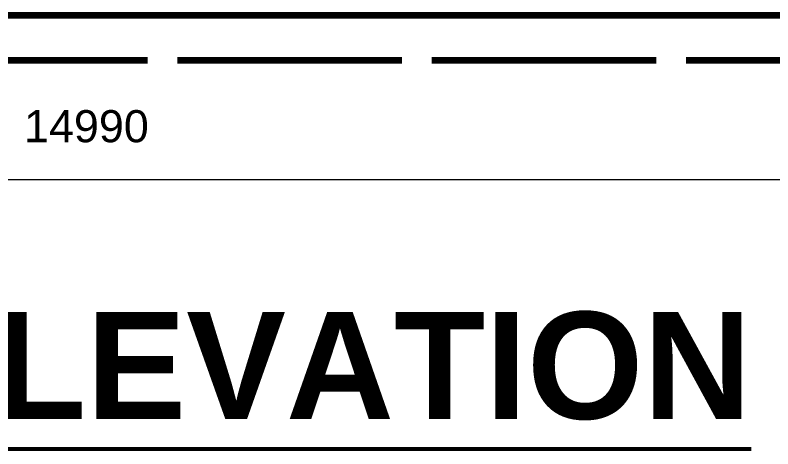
# Model space of a CAD drawing. Header units: millimetres. Extents: x 0 to 289, y 0 to 60.
# Drawn here: x 145.22 to 180.95, y 0 to 20.46 of the extents above; entities that cross this region are included whole.
import ezdxf
from ezdxf.enums import TextEntityAlignment as Align

# ---------------------------------------------------------------- set-up
doc = ezdxf.new("R2010")
doc.units = ezdxf.units.MM
doc.linetypes.add('DASH_30_4', pattern=[11.994444, 10.583333, -1.411111])
doc.layers.add('LINES', color=7, linetype='Continuous')
doc.layers.add('TEXT', color=7, linetype='Continuous')
doc.styles.add('ARIAL', font='arial.ttf')
doc.styles.add('ARIAL_BOLD', font='arialbd.ttf')

msp = doc.modelspace()

# ---------------------------------------------------------------- linework, layer by layer
at = {"layer": 'LINES', "lineweight": 106, "true_color": 0xff00ff}
msp.add_line((35.048, 20.461), (262.103, 20.461), dxfattribs=at)
at = {"layer": 'LINES', "linetype": 'DASH_30_4', "lineweight": 106, "true_color": 0x0000ff}
msp.add_line((32.931, 18.344), (264.22, 18.344), dxfattribs=at)
at = {"layer": 'LINES', "lineweight": 20}
msp.add_line((38.576, 12.7), (258.576, 12.7), dxfattribs=at)
at = {"layer": 'LINES', "lineweight": 53}
msp.add_line((117.217, 0), (179.934, 0), dxfattribs=at)

# ---------------------------------------------------------------- texts
at = {"layer": 'TEXT'}
for s, height, style, p in [('14990', 1.5155, 'ARIAL', (148.576, 14.464)), ('BACK ELEVATION', 5.05178, 'ARIAL_BOLD', (148.576, 1.411))]:
    msp.add_text(s, height=height, dxfattribs=dict(at, style=style)).set_placement(p, align=Align.CENTER)

doc.saveas('drawing.dxf')
